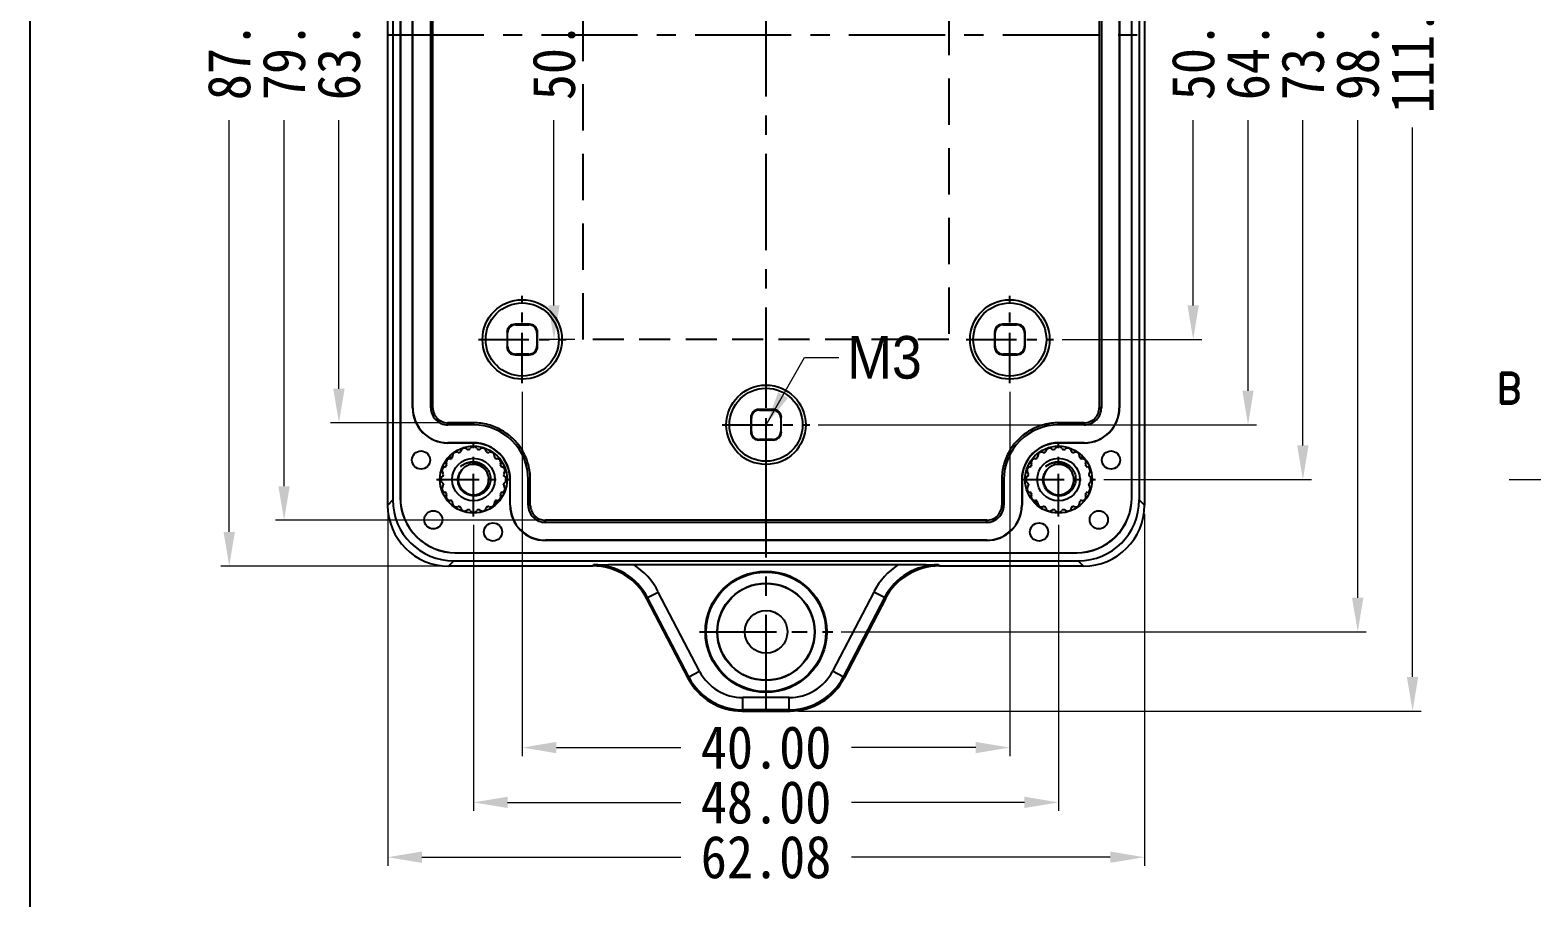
# Model space of a CAD drawing. Header units: millimetres. Extents: x 1034 to 1636, y -2154 to -1937.
# Drawn here: x 1324.7 to 1448, y -2079.3 to -2008 of the extents above; entities that cross this region are included whole.
import ezdxf
from ezdxf.enums import TextEntityAlignment as Align

# ---------------------------------------------------------------- set-up
doc = ezdxf.new("R2010")
doc.units = ezdxf.units.MM
for name, pattern in [('CENTER', [50.8, 31.75, -6.35, 6.35, -6.35]), ('DIVIDE', [31.75, 12.7, -6.35, 0, -6.35, 0, -6.35]), ('HIDDEN', [9.525, 6.35, -3.175])]:
    doc.linetypes.add(name, pattern=pattern)
doc.layers.add('dim', color=3, linetype='Continuous', lineweight=9)
doc.layers.add('hatch', color=56, linetype='Continuous', lineweight=9)
doc.styles.add('FFS', font='', dxfattribs={"width": 0.9})
doc.styles.add('ROMAND', font='romand.shx', dxfattribs={"bigfont": 'gbcbig.shx'})
doc.styles.get('FFS').set_extended_font_data('FangSong_GB2312')
doc.dimstyles.new('YanXiu', dxfattribs={"dimtxt": 2.5, "dimasz": 2.2, "dimexe": 1, "dimexo": 0.6, "dimgap": 0.66, "dimtad": 0, "dimzin": 1, "dimdsep": 46, "dimtxsty": 'FFS', "dimcen": 0, "dimclrd": 256, "dimclre": 131, "dimclrt": 42, "dimazin": 0, "dimtfac": 1, "dimtofl": 0, "dimtmove": 0, "dimatfit": 3, "dimfxl": 1, "dimlwd": 5, "dimlwe": 5, "dimarcsym": 0})

# ---------------------------------------------------------------- blocks, each defined once
blk = doc.blocks.new('*u5')
at = {"color": 1, "linetype": 'CENTER', "ltscale": 0.248319}
for p, q in [((0, -55.5), (0, 55.5)), ((-31.04, 0), (31.04, 0))]:
    blk.add_line(p, q, dxfattribs=at)
at = {"color": 7}
for p, q in [((-31.04, -38.6), (-31.04, 38.6)), ((31.04, 38.6), (31.04, -38.6)), ((-30.61, 38.17), (-30.61, -38.17)), ((-30.01, 38), (-30.01, -38)), ((-30, 38), (-30, -38)), ((30, -38), (30, 38)), ((30.01, -38), (30.01, 38)), ((30.61, 38.17), (30.61, -38.17)), ((-29, -30.6), (-29, 30.6)), ((-28.98, -30.6), (-28.98, 30.6)), ((-27.51, -30.6), (-27.51, 30.6)), ((-27.34, -30.6), (-27.34, 30.6)), ((27.34, 30.6), (27.34, -30.6)), ((27.51, 30.6), (27.51, -30.6)), ((28.98, 30.6), (28.98, -30.6)), ((29, 30.6), (29, -30.6)), ((-21.25, -24.41), (-21.25, -25.59)), ((-21.25, -24.41), (-21.2, -24.46)), ((-21.2, -25.54), (-21.2, -24.46)), ((-19.41, -23.75), (-20.59, -23.75)), ((-20.59, -23.75), (-20.54, -23.8)), ((-20.54, -23.8), (-19.46, -23.8)), ((-19.41, -23.75), (-19.46, -23.8)), ((-18.75, -24.41), (-18.8, -24.46)), ((-18.8, -24.46), (-18.8, -25.54)), ((-18.75, -25.59), (-18.75, -24.41)), ((18.75, -24.41), (18.75, -25.59)), ((18.75, -24.41), (18.8, -24.46)), ((18.8, -25.54), (18.8, -24.46)), ((19.41, -23.75), (19.46, -23.8)), ((20.59, -23.75), (19.41, -23.75)), ((19.46, -23.8), (20.54, -23.8)), ((20.59, -23.75), (20.54, -23.8)), ((21.25, -24.41), (21.2, -24.46)), ((21.2, -24.46), (21.2, -25.54)), ((21.25, -25.59), (21.25, -24.41)), ((-21.25, -25.59), (-21.2, -25.54)), ((-18.75, -25.59), (-18.8, -25.54)), ((18.75, -25.59), (18.8, -25.54)), ((21.25, -25.59), (21.2, -25.54)), ((-20.59, -26.25), (-20.54, -26.2)), ((-20.59, -26.25), (-19.41, -26.25)), ((-19.46, -26.2), (-20.54, -26.2)), ((-19.41, -26.25), (-19.46, -26.2)), ((19.41, -26.25), (19.46, -26.2)), ((19.41, -26.25), (20.59, -26.25)), ((20.54, -26.2), (19.46, -26.2)), ((20.59, -26.25), (20.54, -26.2)), ((-29, -30.6), (-28.98, -30.6)), ((-27.51, -30.6), (-27.34, -30.6)), ((-0.59, -30.75), (-0.54, -30.8)), ((0.59, -30.75), (-0.59, -30.75)), ((-0.54, -30.8), (0.54, -30.8)), ((0.59, -30.75), (0.54, -30.8)), ((27.51, -30.6), (27.34, -30.6)), ((29, -30.6), (28.98, -30.6)), ((-26.1, -32.01), (-26.1, -31.84)), ((-24, -31.84), (-26.1, -31.84)), ((-24, -32.01), (-26.1, -32.01)), ((-24, -32.01), (-24, -31.84)), ((-1.25, -31.41), (-1.25, -32.59)), ((-1.25, -31.41), (-1.2, -31.46)), ((-1.2, -32.54), (-1.2, -31.46)), ((1.25, -31.41), (1.2, -31.46)), ((1.2, -31.46), (1.2, -32.54)), ((1.25, -32.59), (1.25, -31.41)), ((24, -32.01), (24, -31.84)), ((26.1, -31.84), (24, -31.84)), ((26.1, -32.01), (24, -32.01)), ((26.1, -32.01), (26.1, -31.84)), ((-1.25, -32.59), (-1.2, -32.54)), ((-0.59, -33.25), (-0.54, -33.2)), ((-0.59, -33.25), (0.59, -33.25)), ((0.54, -33.2), (-0.54, -33.2)), ((0.59, -33.25), (0.54, -33.2)), ((1.25, -32.59), (1.2, -32.54)), ((-26.1, -33.5), (-26.1, -33.48)), ((-24, -33.48), (-26.1, -33.48)), ((-24, -33.5), (-26.1, -33.5)), ((-24, -33.5), (-24, -33.48)), ((24, -33.5), (24, -33.48)), ((26.1, -33.48), (24, -33.48)), ((26.1, -33.5), (24, -33.5)), ((26.1, -33.5), (26.1, -33.48)), ((-26.02, -34.65), (-25.72, -34.65)), ((-24.96, -35.7), (-24.96, -35.7)), ((23.04, -35.7), (23.04, -35.7)), ((25.72, -34.65), (26.02, -34.65)), ((-21, -38.6), (-21, -36.5)), ((-21, -36.5), (-20.98, -36.5)), ((-20.98, -38.6), (-20.98, -36.5)), ((-19.51, -38.6), (-19.51, -36.5)), ((-19.51, -36.5), (-19.34, -36.5)), ((-19.34, -38.6), (-19.34, -36.5)), ((19.34, -36.5), (19.34, -38.6)), ((19.51, -36.5), (19.34, -36.5)), ((19.51, -36.5), (19.51, -38.6)), ((20.98, -36.5), (20.98, -38.6)), ((21, -36.5), (20.98, -36.5)), ((21, -36.5), (21, -38.6)), ((-30.61, -38.17), (-31.04, -38.6)), ((-30, -38), (-30.01, -38)), ((30, -38), (30.01, -38)), ((30.61, -38.17), (31.04, -38.6)), ((-22.15, -38.22), (-22.15, -38.52)), ((-21, -38.6), (-20.98, -38.6)), ((-19.51, -38.6), (-19.34, -38.6)), ((19.51, -38.6), (19.34, -38.6)), ((21, -38.6), (20.98, -38.6)), ((22.15, -38.52), (22.15, -38.22)), ((-18.1, -40.01), (-18.1, -39.84)), ((18.1, -39.84), (-18.1, -39.84)), ((18.1, -40.01), (-18.1, -40.01)), ((18.1, -40.01), (18.1, -39.84)), ((-18.1, -41.5), (-18.1, -41.48)), ((18.1, -41.48), (-18.1, -41.48)), ((18.1, -41.5), (-18.1, -41.5)), ((18.1, -41.5), (18.1, -41.48)), ((-25.5, -42.5), (-25.5, -42.51)), ((-25.5, -42.5), (25.5, -42.5)), ((-25.5, -42.51), (25.5, -42.51)), ((25.5, -42.5), (25.5, -42.51)), ((-25.61, -43.17), (-26.04, -43.6)), ((-14.22, -43.6), (-26.04, -43.6)), ((-25.61, -43.17), (25.61, -43.17)), ((-14.22, -43.6), (-14.16, -43.49)), ((-10.87, -43.47), (10.87, -43.47)), ((14.22, -43.6), (14.16, -43.49)), ((26.04, -43.6), (14.22, -43.6)), ((25.61, -43.17), (26.04, -43.6)), ((-9.79, -46.29), (-9.72, -46.19)), ((-6.4, -52.81), (-9.79, -46.29)), ((-9.72, -46.19), (-8.84, -45.73)), ((-6.34, -52.7), (-9.72, -46.19)), ((-5.45, -52.24), (-8.84, -45.73)), ((8.84, -45.73), (5.45, -52.24)), ((9.72, -46.19), (6.34, -52.7)), ((9.79, -46.29), (6.4, -52.81)), ((9.72, -46.19), (8.84, -45.73)), ((9.79, -46.29), (9.72, -46.19)), ((-6.4, -52.81), (-6.34, -52.7)), ((-6.34, -52.7), (-5.45, -52.24)), ((6.34, -52.7), (5.45, -52.24)), ((6.34, -52.7), (6.4, -52.81)), ((-1.9, -55.39), (-1.97, -55.5)), ((-1.9, -55.39), (-1.9, -54.4)), ((1.9, -54.4), (-1.9, -54.4)), ((1.9, -55.39), (-1.9, -55.39)), ((1.9, -55.39), (1.9, -54.4)), ((1.9, -55.39), (1.97, -55.5)), ((-1.97, -55.5), (1.97, -55.5))]:
    blk.add_line(p, q, dxfattribs=at)
at = {"color": 3, "linetype": 'HIDDEN', "ltscale": 0.6}
for p, q in [((-15, -25), (-15, 25)), ((-15, -25), (-15, 25)), ((15, 25), (15, -25)), ((15, 25), (15, -25))]:
    blk.add_line(p, q, dxfattribs=at)
at = {"color": 1, "linetype": 'CENTER', "ltscale": 0.130482}
for p, q in [((-20, -28.59), (-20, -21.41)), ((20, -28.59), (20, -21.41)), ((-23.59, -25), (-16.41, -25)), ((16.41, -25), (23.59, -25)), ((0, -35.59), (0, -28.41)), ((-3.59, -32), (3.59, -32))]:
    blk.add_line(p, q, dxfattribs=at)
at = {"color": 3, "linetype": 'HIDDEN', "ltscale": 0.4}
blk.add_line((15, -25), (-15, -25), dxfattribs=at)
blk.add_line((15, -25), (-15, -25), dxfattribs=at)
at = {"color": 3, "linetype": 'HIDDEN'}
for p, q in [((-15, -25), (-15, -25)), ((15, -25), (15, -25))]:
    blk.add_line(p, q, dxfattribs=at).dxf.unprotected_set("ltscale", 0)
at = {"color": 1, "linetype": 'CENTER', "ltscale": 0.11}
for p, q in [((-24, -39.52), (-24, -33.47)), ((24, -39.52), (24, -33.47)), ((-27.03, -36.5), (-20.98, -36.5)), ((20.97, -36.5), (27.02, -36.5))]:
    blk.add_line(p, q, dxfattribs=at)
at = {"color": 1, "linetype": 'CENTER', "ltscale": 0.199018}
blk.add_line((-5.47, -49), (5.47, -49), dxfattribs=at)
at = {"color": 7}
for centre, radius in [((-20, -25), 3.26), ((-20, -25), 3), ((20, -25), 3.26), ((20, -25), 3), ((0, -32), 3.26), ((0, -32), 3), ((-28.3, -34.9), 0.746), ((-24, -36.5), 2.75), ((24, -36.5), 2.75), ((28.3, -34.9), 0.746), ((-24, -36.5), 1.75), ((24, -36.5), 1.75), ((-27.3, -39.8), 0.746), ((27.3, -39.8), 0.746), ((-22.4, -40.8), 0.746), ((22.4, -40.8), 0.746), ((0, -49), 4.98), ((0, -49), 4.91), ((0, -49), 4), ((0, -49), 3.97), ((0, -49), 1.75)]:
    blk.add_circle(centre, radius, dxfattribs=at)
for centre, radius, start, end in [((-26.1, -30.6), 2.9, 180, 270), ((-26.1, -30.6), 2.88, 180, 270), ((-26.1, -30.6), 1.41, 179.9964, 270.0036), ((26.1, -30.6), 1.41, 269.9964, 0.0036), ((26.1, -30.6), 2.88, 270, 0), ((26.1, -30.6), 2.9, 270, 0), ((-24, -36.5), 4.49, 359.9997, 90.0003), ((24, -36.5), 4.49, 89.9997, 180.0003), ((-25.4, -34.57), 0.315, 66.2919, 185.7081), ((-25.21, -34.14), 0.15, 246.2919, 297.2779), ((-24, -36.5), 2.5, 116.7221, 117.2779), ((-25.19, -34.13), 0.15, 296.7221, 347.7081), ((-24.74, -34.23), 0.315, 48.2919, 167.7081), ((-24.43, -33.88), 0.15, 228.2919, 279.2779), ((-24, -36.5), 2.5, 98.7221, 99.2779), ((-24.4, -33.88), 0.15, 278.7221, 329.7081), ((-24, -34.12), 0.315, 30.2919, 149.7081), ((-24, -36.5), 3.02, 0, 90), ((-24, -36.5), 3, 0, 90), ((-23.6, -33.88), 0.15, 210.2919, 261.2779), ((-24, -36.5), 2.5, 80.7221, 81.2779), ((-23.57, -33.88), 0.15, 260.7221, 311.7081), ((-23.26, -34.23), 0.315, 12.2919, 131.7081), ((-22.81, -34.13), 0.15, 192.2919, 243.2779), ((-24, -36.5), 2.5, 62.7221, 63.2779), ((-22.79, -34.14), 0.15, 242.7221, 293.7081), ((-22.6, -34.57), 0.315, 354.2919, 113.7081), ((24, -36.5), 3.02, 90, 180), ((24, -36.5), 3, 90, 180), ((22.6, -34.57), 0.315, 66.2919, 185.7081), ((22.79, -34.14), 0.15, 246.2919, 297.2779), ((24, -36.5), 2.5, 116.7221, 117.2779), ((22.81, -34.13), 0.15, 296.7221, 347.7081), ((23.26, -34.23), 0.315, 48.2919, 167.7081), ((23.57, -33.88), 0.15, 228.2919, 279.2779), ((24, -36.5), 2.5, 98.7221, 99.2779), ((23.6, -33.88), 0.15, 278.7221, 329.7081), ((24, -34.12), 0.315, 30.2919, 149.7081), ((24.4, -33.88), 0.15, 210.2919, 261.2779), ((24, -36.5), 2.5, 80.7221, 81.2779), ((24.43, -33.88), 0.15, 260.7221, 311.7081), ((24.74, -34.23), 0.315, 12.2919, 131.7081), ((25.19, -34.13), 0.15, 192.2919, 243.2779), ((24, -36.5), 2.5, 62.7221, 63.2779), ((25.21, -34.14), 0.15, 242.7221, 293.7081), ((25.4, -34.57), 0.315, 354.2919, 113.7081), ((-26.27, -35.76), 0.315, 102.2919, 221.7081), ((-26.37, -35.31), 0.15, 282.2919, 333.2779), ((-25.93, -35.1), 0.315, 84.2919, 203.7081), ((-24, -36.5), 2.5, 152.7221, 153.2779), ((-26.36, -35.29), 0.15, 332.7221, 23.7081), ((-25.88, -34.64), 0.15, 264.2919, 315.2779), ((-24, -36.5), 2.5, 134.7221, 135.2779), ((-25.86, -34.62), 0.15, 314.7221, 5.7081), ((-24, -36.5), 1.25, 140.1557, 140.0962), ((-22.14, -34.62), 0.15, 174.2919, 225.2779), ((-24, -36.5), 2.5, 44.7221, 45.2779), ((-22.12, -34.64), 0.15, 224.7221, 275.7081), ((-22.07, -35.1), 0.315, 336.2919, 95.7081), ((-21.64, -35.29), 0.15, 156.2919, 207.2779), ((-24, -36.5), 2.5, 26.7221, 27.2779), ((-21.63, -35.31), 0.15, 206.7221, 257.7081), ((-21.73, -35.76), 0.315, 318.2919, 77.7081), ((21.73, -35.76), 0.315, 102.2919, 221.7081), ((21.63, -35.31), 0.15, 282.2919, 333.2779), ((22.07, -35.1), 0.315, 84.2919, 203.7081), ((24, -36.5), 2.5, 152.7221, 153.2779), ((21.64, -35.29), 0.15, 332.7221, 23.7081), ((22.12, -34.64), 0.15, 264.2919, 315.2779), ((24, -36.5), 2.5, 134.7221, 135.2779), ((22.14, -34.62), 0.15, 314.7221, 5.7081), ((24, -36.5), 1.25, 140.1557, 140.0962), ((25.86, -34.62), 0.15, 174.2919, 225.2779), ((24, -36.5), 2.5, 44.7221, 45.2779), ((25.88, -34.64), 0.15, 224.7221, 275.7081), ((25.93, -35.1), 0.315, 336.2919, 95.7081), ((26.36, -35.29), 0.15, 156.2919, 207.2779), ((24, -36.5), 2.5, 26.7221, 27.2779), ((26.37, -35.31), 0.15, 206.7221, 257.7081), ((26.27, -35.76), 0.315, 318.2919, 77.7081), ((-26.38, -36.5), 0.315, 120.2919, 239.7081), ((-26.62, -36.1), 0.15, 300.2919, 351.2779), ((-26.62, -36.9), 0.15, 8.7221, 59.7081), ((-26.62, -36.07), 0.15, 350.7221, 41.7081), ((-26.62, -36.93), 0.15, 318.2919, 9.2779), ((-24, -36.5), 2.5, 170.7221, 171.2779), ((-24, -36.5), 2.5, 188.7221, 189.2779), ((-21.38, -36.07), 0.15, 138.2919, 189.2779), ((-24, -36.5), 2.5, 8.7221, 9.2779), ((-21.38, -36.1), 0.15, 188.7221, 239.7081), ((-21.38, -36.9), 0.15, 120.2919, 171.2779), ((-24, -36.5), 2.5, 350.7221, 351.2779), ((-21.38, -36.93), 0.15, 170.7221, 221.7081), ((-21.62, -36.5), 0.315, 300.2919, 59.7081), ((21.62, -36.5), 0.315, 120.2919, 239.7081), ((21.38, -36.1), 0.15, 300.2919, 351.2779), ((21.38, -36.9), 0.15, 8.7221, 59.7081), ((21.38, -36.07), 0.15, 350.7221, 41.7081), ((21.38, -36.93), 0.15, 318.2919, 9.2779), ((24, -36.5), 2.5, 170.7221, 171.2779), ((24, -36.5), 2.5, 188.7221, 189.2779), ((26.62, -36.07), 0.15, 138.2919, 189.2779), ((24, -36.5), 2.5, 8.7221, 9.2779), ((26.62, -36.1), 0.15, 188.7221, 239.7081), ((26.62, -36.9), 0.15, 120.2919, 171.2779), ((24, -36.5), 2.5, 350.7221, 351.2779), ((26.62, -36.93), 0.15, 170.7221, 221.7081), ((26.38, -36.5), 0.315, 300.2919, 59.7081), ((-25.5, -38), 4.51, 179.9945, 270.0055), ((-25.5, -38), 4.5, 179.9945, 270.0055), ((-26.27, -37.24), 0.315, 138.2919, 257.7081), ((-26.37, -37.69), 0.15, 26.7221, 77.7081), ((-25.93, -37.9), 0.315, 156.2919, 275.7081), ((-24, -36.5), 2.5, 206.7221, 207.2779), ((-26.36, -37.71), 0.15, 336.2919, 27.2779), ((-22.07, -37.9), 0.315, 264.2919, 23.7081), ((-21.64, -37.71), 0.15, 152.7221, 203.7081), ((-24, -36.5), 2.5, 332.7221, 333.2779), ((-21.63, -37.69), 0.15, 102.2919, 153.2779), ((-21.73, -37.24), 0.315, 282.2919, 41.7081), ((21.73, -37.24), 0.315, 138.2919, 257.7081), ((21.63, -37.69), 0.15, 26.7221, 77.7081), ((22.07, -37.9), 0.315, 156.2919, 275.7081), ((24, -36.5), 2.5, 206.7221, 207.2779), ((21.64, -37.71), 0.15, 336.2919, 27.2779), ((25.5, -38), 4.5, 269.9945, 0.0055), ((25.5, -38), 4.51, 269.9945, 0.0055), ((25.93, -37.9), 0.315, 264.2919, 23.7081), ((26.36, -37.71), 0.15, 152.7221, 203.7081), ((24, -36.5), 2.5, 332.7221, 333.2779), ((26.37, -37.69), 0.15, 102.2919, 153.2779), ((26.27, -37.24), 0.315, 282.2919, 41.7081), ((-25.88, -38.36), 0.15, 44.7221, 95.7081), ((-24, -36.5), 2.5, 224.7221, 225.2779), ((-25.86, -38.38), 0.15, 354.2919, 45.2779), ((-25.4, -38.43), 0.315, 174.2919, 293.7081), ((-25.21, -38.86), 0.15, 62.7221, 113.7081), ((-24, -36.5), 2.5, 242.7221, 243.2779), ((-25.19, -38.87), 0.15, 12.2919, 63.2779), ((-24.74, -38.77), 0.315, 192.2919, 311.7081), ((-24.43, -39.12), 0.15, 80.7221, 131.7081), ((-24, -36.5), 2.5, 260.7221, 261.2779), ((-24.4, -39.12), 0.15, 30.2919, 81.2779), ((-24, -38.88), 0.315, 210.2919, 329.7081), ((-23.6, -39.12), 0.15, 98.7221, 149.7081), ((-24, -36.5), 2.5, 278.7221, 279.2779), ((-23.57, -39.12), 0.15, 48.2919, 99.2779), ((-23.26, -38.77), 0.315, 228.2919, 347.7081), ((-22.81, -38.87), 0.15, 116.7221, 167.7081), ((-24, -36.5), 2.5, 296.7221, 297.2779), ((-22.79, -38.86), 0.15, 66.2919, 117.2779), ((-22.6, -38.43), 0.315, 246.2919, 5.7081), ((-22.14, -38.38), 0.15, 134.7221, 185.7081), ((-24, -36.5), 2.5, 314.7221, 315.2779), ((-22.12, -38.36), 0.15, 84.2919, 135.2779), ((-18.1, -38.6), 2.9, 180, 270), ((-18.1, -38.6), 2.88, 180, 270), ((-18.1, -38.6), 1.41, 179.9964, 270.0036), ((18.1, -38.6), 1.41, 269.9964, 0.0036), ((18.1, -38.6), 2.88, 270, 0), ((18.1, -38.6), 2.9, 270, 0), ((22.12, -38.36), 0.15, 44.7221, 95.7081), ((24, -36.5), 2.5, 224.7221, 225.2779), ((22.14, -38.38), 0.15, 354.2919, 45.2779), ((22.6, -38.43), 0.315, 174.2919, 293.7081), ((22.79, -38.86), 0.15, 62.7221, 113.7081), ((24, -36.5), 2.5, 242.7221, 243.2779), ((22.81, -38.87), 0.15, 12.2919, 63.2779), ((23.26, -38.77), 0.315, 192.2919, 311.7081), ((23.57, -39.12), 0.15, 80.7221, 131.7081), ((24, -36.5), 2.5, 260.7221, 261.2779), ((23.6, -39.12), 0.15, 30.2919, 81.2779), ((24, -38.88), 0.315, 210.2919, 329.7081), ((24.4, -39.12), 0.15, 98.7221, 149.7081), ((24, -36.5), 2.5, 278.7221, 279.2779), ((24.43, -39.12), 0.15, 48.2919, 99.2779), ((24.74, -38.77), 0.315, 228.2919, 347.7081), ((25.19, -38.87), 0.15, 116.7221, 167.7081), ((24, -36.5), 2.5, 296.7221, 297.2779), ((25.21, -38.86), 0.15, 66.2919, 117.2779), ((25.4, -38.43), 0.315, 246.2919, 5.7081), ((25.86, -38.38), 0.15, 134.7221, 185.7081), ((24, -36.5), 2.5, 314.7221, 315.2779), ((25.88, -38.36), 0.15, 84.2919, 135.2779), ((-14.16, -48.49), 5, 27.4696, 90.0049), ((-14.16, -48.49), 6, 27.4738, 56.7973), ((14.16, -48.49), 6, 123.2026, 152.5263), ((14.16, -48.49), 5, 89.9953, 152.5306), ((-1.9, -50.4), 5, 207.4767, 269.9977), ((-1.9, -50.4), 4, 207.4732, 270.0013), ((1.9, -50.4), 4, 269.9987, 332.5268), ((1.9, -50.4), 5, 270.0023, 332.5233)]:
    blk.add_arc(centre, radius, start, end, dxfattribs=at)
for centre, major_axis, ratio, start_param, end_param in [((-20.59, -24.41), (0.47, -0.47), 0.999924, 2.356233, 3.926953), ((-20.54, -24.46), (0.47, -0.47), 0.999924, 2.356233, 3.926953), ((-19.46, -24.46), (-0.47, -0.47), 0.999924, 2.356233, 3.926953), ((-19.41, -24.41), (0.47, 0.47), 0.999924, -0.78536, 0.78536), ((19.41, -24.41), (0.47, -0.47), 0.999924, 2.356233, 3.926953), ((19.46, -24.46), (0.47, -0.47), 0.999924, 2.356233, 3.926953), ((20.54, -24.46), (-0.47, -0.47), 0.999924, 2.356233, 3.926953), ((20.59, -24.41), (0.47, 0.47), 0.999924, -0.78536, 0.78536), ((-20.59, -25.59), (0.47, 0.47), 0.999924, 2.356233, 3.926953), ((-20.54, -25.54), (0.47, 0.47), 0.999924, 2.356233, 3.926953), ((-19.46, -25.54), (-0.47, 0.47), 0.999924, 2.356233, 3.926953), ((-19.41, -25.59), (0.47, -0.47), 0.999924, -0.78536, 0.78536), ((19.41, -25.59), (0.47, 0.47), 0.999924, 2.356233, 3.926953), ((19.46, -25.54), (0.47, 0.47), 0.999924, 2.356233, 3.926953), ((20.54, -25.54), (-0.47, 0.47), 0.999924, 2.356233, 3.926953), ((20.59, -25.59), (0.47, -0.47), 0.999924, -0.78536, 0.78536), ((-0.59, -31.41), (-0.47, 0.47), 0.999924, -0.78536, 0.78536), ((-0.54, -31.46), (0.47, -0.47), 0.999924, 2.356233, 3.926953), ((0.54, -31.46), (-0.47, -0.47), 0.999924, 2.356233, 3.926953), ((0.59, -31.41), (0.47, 0.47), 0.999924, -0.78536, 0.78536), ((-0.59, -32.59), (0.47, 0.47), 0.999924, 2.356233, 3.926953), ((-0.54, -32.54), (0.47, 0.47), 0.999924, 2.356233, 3.926953), ((0.54, -32.54), (-0.47, 0.47), 0.999924, 2.356233, 3.926953), ((0.59, -32.59), (0.47, -0.47), 0.999924, -0.78536, 0.78536), ((-25.61, -38.17), (-3.54, -3.54), 0.999562, -0.785179, 0.785179), ((25.61, -38.17), (3.54, -3.54), 0.999562, -0.785179, 0.785179), ((-26.04, -38.6), (3.54, 3.54), 0.999562, -3.926772, -2.356414), ((26.04, -38.6), (-3.54, 3.54), 0.999562, -3.926772, -2.356414), ((-14.22, -48.6), (2.6, 4.28), 0.9997, -0.545505, 0.545505), ((14.22, -48.6), (-2.6, 4.28), 0.9997, -0.545505, 0.545505), ((-1.96, -50.5), (2.6, 4.28), 0.9997, -3.687098, -2.596087), ((1.96, -50.5), (-2.6, 4.28), 0.9997, -3.687098, -2.596087)]:
    blk.add_ellipse(centre, major_axis=major_axis, ratio=ratio, start_param=start_param, end_param=end_param, dxfattribs=at)
for points, start_tangent, end_tangent in [([(-27.34, -30.6), (-27.31, -30.84), (-27.24, -31.07), (-27.13, -31.29), (-26.98, -31.48), (-26.79, -31.63), (-26.57, -31.74), (-26.34, -31.81), (-26.1, -31.84)], (0, -1), (1, 0)), ([(26.1, -31.84), (26.34, -31.81), (26.57, -31.74), (26.79, -31.63), (26.98, -31.48), (27.13, -31.29), (27.24, -31.07), (27.31, -30.84), (27.34, -30.6)], (1, 0), (0, 1)), ([(-19.34, -36.5), (-19.38, -35.89), (-19.5, -35.29), (-19.69, -34.72), (-19.96, -34.17), (-20.3, -33.66), (-20.7, -33.2), (-21.16, -32.8), (-21.67, -32.46), (-22.22, -32.19), (-22.79, -32), (-23.39, -31.88), (-24, -31.84)], (0, 1), (-1, 0)), ([(24, -31.84), (23.39, -31.88), (22.79, -32), (22.22, -32.19), (21.67, -32.46), (21.16, -32.8), (20.7, -33.2), (20.3, -33.66), (19.96, -34.17), (19.69, -34.72), (19.5, -35.29), (19.38, -35.89), (19.34, -36.5)], (-1, 0), (0, -1)), ([(-25.28, -36.5), (-25.26, -36.32), (-25.22, -36.15), (-25.15, -35.99), (-25.07, -35.84), (-24.96, -35.7)], (0.031562, 0.999502), (0.664577, 0.74722)), ([(-25.06, -35.44), (-24.88, -35.29), (-24.68, -35.18), (-24.47, -35.09), (-24.24, -35.04), (-24.01, -35.03), (-23.78, -35.05), (-23.56, -35.11), (-23.35, -35.2), (-23.16, -35.33), (-22.99, -35.48), (-22.84, -35.66), (-22.73, -35.85), (-22.65, -36.06), (-22.61, -36.28), (-22.6, -36.5)], (0.72587, 0.687832), (-0.028716, -0.999588)), ([(-23.04, -35.7), (-23.16, -35.54), (-23.31, -35.4), (-23.47, -35.29), (-23.66, -35.2), (-23.85, -35.14), (-24.06, -35.11), (-24.27, -35.12), (-24.48, -35.15), (-24.69, -35.22), (-24.88, -35.31), (-25.06, -35.44)], (-0.545118, 0.838359), (-0.774219, -0.632918)), ([(22.72, -36.5), (22.74, -36.32), (22.78, -36.15), (22.85, -35.99), (22.93, -35.84), (23.04, -35.7)], (0.031562, 0.999502), (0.664577, 0.74722)), ([(22.94, -35.44), (23.12, -35.29), (23.32, -35.18), (23.53, -35.09), (23.76, -35.04), (23.99, -35.03), (24.22, -35.05), (24.44, -35.11), (24.65, -35.2), (24.84, -35.33), (25.01, -35.48), (25.16, -35.66), (25.27, -35.85), (25.35, -36.06), (25.39, -36.28), (25.4, -36.5)], (0.72587, 0.687832), (-0.028716, -0.999588)), ([(24.96, -35.7), (24.84, -35.54), (24.69, -35.4), (24.53, -35.29), (24.34, -35.2), (24.15, -35.14), (23.94, -35.11), (23.73, -35.12), (23.52, -35.15), (23.31, -35.22), (23.12, -35.31), (22.94, -35.44)], (-0.545118, 0.838359), (-0.774219, -0.632918)), ([(-22.6, -36.5), (-22.62, -36.74), (-22.69, -36.97), (-22.8, -37.18), (-22.94, -37.37), (-23.11, -37.54), (-23.31, -37.67), (-23.52, -37.77), (-23.75, -37.83), (-23.99, -37.84), (-24.22, -37.82), (-24.44, -37.75), (-24.65, -37.65), (-24.84, -37.51), (-25, -37.34), (-25.12, -37.15), (-25.21, -36.95), (-25.27, -36.72), (-25.28, -36.5)], (-0.028716, -0.999588), (0.031562, 0.999502)), ([(25.4, -36.5), (25.38, -36.74), (25.31, -36.97), (25.2, -37.18), (25.06, -37.37), (24.89, -37.54), (24.69, -37.67), (24.48, -37.77), (24.25, -37.83), (24.01, -37.84), (23.78, -37.82), (23.56, -37.75), (23.35, -37.65), (23.16, -37.51), (23, -37.34), (22.88, -37.15), (22.79, -36.95), (22.73, -36.72), (22.72, -36.5)], (-0.028716, -0.999588), (0.031562, 0.999502)), ([(-19.34, -38.6), (-19.31, -38.84), (-19.24, -39.07), (-19.13, -39.29), (-18.98, -39.48), (-18.79, -39.63), (-18.57, -39.74), (-18.34, -39.81), (-18.1, -39.84)], (0, -1), (1, 0)), ([(18.1, -39.84), (18.34, -39.81), (18.57, -39.74), (18.79, -39.63), (18.98, -39.48), (19.13, -39.29), (19.24, -39.07), (19.31, -38.84), (19.34, -38.6)], (1, 0), (0, 1)), ([(-14.16, -43.49), (-13.43, -43.49), (-12.75, -43.48), (-12.09, -43.48), (-11.46, -43.48), (-10.87, -43.47)], (0.999956, 0.009362), (1, 0)), ([(10.87, -43.47), (11.38, -43.47), (11.82, -43.48), (12.23, -43.48), (12.62, -43.48), (13.01, -43.48), (13.4, -43.49), (13.78, -43.49), (14.16, -43.49)], (1, 0), (0.999956, -0.009364))]:
    blk.add_spline(points, degree=3, dxfattribs=dict(at, start_tangent=start_tangent, end_tangent=end_tangent))
blk = doc.blocks.new('*u6')
at = {"layer": 'Defpoints', "color": 2}
blk.add_lwpolyline([(-135.77, 94.94), (135.77, 94.94), (135.77, -94.94), (-135.77, -94.94)], close=True, dxfattribs=at)
blk = doc.blocks.new('*D53')
at = {"layer": 'Defpoints', "color": 0}
for p in [(1408.72, -1983.42), (1408.72, -2033.42), (1420.17, -2033.42)]:
    blk.add_point(p, dxfattribs=at)
at = {"layer": 'dim', "color": 131, "lineweight": 5}
for p, q in [((1409.41, -1983.42), (1420.87, -1983.42)), ((1409.41, -2033.42), (1420.87, -2033.42))]:
    blk.add_line(p, q, dxfattribs=at)
at = {"layer": 'dim', "lineweight": 5}
for p, q in [((1420.17, -1986.22), (1420.17, -2001.42)), ((1420.17, -2030.62), (1420.17, -2015.42))]:
    blk.add_line(p, q, dxfattribs=at)
at = {"layer": 'dim'}
for points in [[(1419.7, -1986.22), (1420.63, -1986.22), (1420.17, -1983.42)], [(1419.7, -2030.62), (1420.63, -2030.62), (1420.17, -2033.42)]]:
    blk.add_solid(points, dxfattribs=at)
at = {"layer": 'dim', "color": 42, "insert": (1420.17, -2008.42), "char_height": 3.5, "attachment_point": 5, "rotation": 90, "style": 'FFS'}
blk.add_mtext('50.00', dxfattribs=at)
blk = doc.blocks.new('*D54')
at = {"layer": 'Defpoints', "color": 0}
for p in [(1388.72, -1976.42), (1388.72, -2040.42), (1424.67, -2040.42)]:
    blk.add_point(p, dxfattribs=at)
at = {"layer": 'dim', "color": 131, "lineweight": 5}
for p, q in [((1389.41, -1976.42), (1425.37, -1976.42)), ((1389.41, -2040.42), (1425.37, -2040.42))]:
    blk.add_line(p, q, dxfattribs=at)
at = {"layer": 'dim', "lineweight": 5}
for p, q in [((1424.67, -1979.22), (1424.67, -2001.42)), ((1424.67, -2037.62), (1424.67, -2015.42))]:
    blk.add_line(p, q, dxfattribs=at)
at = {"layer": 'dim'}
for points in [[(1424.2, -1979.22), (1425.13, -1979.22), (1424.67, -1976.42)], [(1424.2, -2037.62), (1425.13, -2037.62), (1424.67, -2040.42)]]:
    blk.add_solid(points, dxfattribs=at)
at = {"layer": 'dim', "color": 42, "insert": (1424.67, -2008.42), "char_height": 3.5, "attachment_point": 5, "rotation": 90, "style": 'FFS'}
blk.add_mtext('64.00', dxfattribs=at)
blk = doc.blocks.new('*D55')
at = {"layer": 'Defpoints', "color": 0}
for p in [(1412.15, -1971.92), (1412.15, -2044.92), (1429.17, -2044.92)]:
    blk.add_point(p, dxfattribs=at)
at = {"layer": 'dim', "color": 131, "lineweight": 5}
for p, q in [((1412.85, -1971.92), (1429.87, -1971.92)), ((1412.85, -2044.92), (1429.87, -2044.92))]:
    blk.add_line(p, q, dxfattribs=at)
at = {"layer": 'dim', "lineweight": 5}
for p, q in [((1429.17, -1974.72), (1429.17, -2001.42)), ((1429.17, -2042.12), (1429.17, -2015.42))]:
    blk.add_line(p, q, dxfattribs=at)
at = {"layer": 'dim'}
for points in [[(1428.7, -1974.72), (1429.63, -1974.72), (1429.17, -1971.92)], [(1428.7, -2042.12), (1429.63, -2042.12), (1429.17, -2044.92)]]:
    blk.add_solid(points, dxfattribs=at)
at = {"layer": 'dim', "color": 42, "insert": (1429.17, -2008.42), "char_height": 3.5, "attachment_point": 5, "rotation": 90, "style": 'FFS'}
blk.add_mtext('73.00', dxfattribs=at)
blk = doc.blocks.new('*D56')
at = {"layer": 'Defpoints', "color": 0}
for p in [(1390.6, -1959.42), (1390.6, -2057.42), (1433.67, -2057.42)]:
    blk.add_point(p, dxfattribs=at)
at = {"layer": 'dim', "color": 131, "lineweight": 5}
for p, q in [((1391.3, -1959.42), (1434.37, -1959.42)), ((1391.3, -2057.42), (1434.37, -2057.42))]:
    blk.add_line(p, q, dxfattribs=at)
at = {"layer": 'dim', "lineweight": 5}
for p, q in [((1433.67, -1962.22), (1433.67, -2001.42)), ((1433.67, -2054.62), (1433.67, -2015.42))]:
    blk.add_line(p, q, dxfattribs=at)
at = {"layer": 'dim'}
for points in [[(1433.2, -1962.22), (1434.13, -1962.22), (1433.67, -1959.42)], [(1433.2, -2054.62), (1434.13, -2054.62), (1433.67, -2057.42)]]:
    blk.add_solid(points, dxfattribs=at)
at = {"layer": 'dim', "color": 42, "insert": (1433.67, -2008.42), "char_height": 3.5, "attachment_point": 5, "rotation": 90, "style": 'FFS'}
blk.add_mtext('98.00', dxfattribs=at)
blk = doc.blocks.new('*D57')
at = {"layer": 'Defpoints', "color": 0}
for p in [(1359.03, -1976.58), (1350.09, -2040.26), (1359.03, -2040.26)]:
    blk.add_point(p, dxfattribs=at)
at = {"layer": 'dim', "color": 131, "lineweight": 5}
for p, q in [((1358.33, -1976.58), (1349.39, -1976.58)), ((1358.33, -2040.26), (1349.39, -2040.26))]:
    blk.add_line(p, q, dxfattribs=at)
at = {"layer": 'dim', "lineweight": 5}
for p, q in [((1350.09, -1979.38), (1350.09, -2001.42)), ((1350.09, -2037.46), (1350.09, -2015.42))]:
    blk.add_line(p, q, dxfattribs=at)
at = {"layer": 'dim'}
for points in [[(1349.62, -1979.38), (1350.55, -1979.38), (1350.09, -1976.58)], [(1349.62, -2037.46), (1350.55, -2037.46), (1350.09, -2040.26)]]:
    blk.add_solid(points, dxfattribs=at)
at = {"layer": 'dim', "color": 42, "insert": (1350.09, -2008.42), "char_height": 3.5, "attachment_point": 5, "rotation": 90, "style": 'FFS'}
blk.add_mtext('63.68', dxfattribs=at)
blk = doc.blocks.new('*D58')
at = {"layer": 'Defpoints', "color": 0}
for p in [(1367.03, -1968.58), (1345.59, -2048.26), (1367.03, -2048.26)]:
    blk.add_point(p, dxfattribs=at)
at = {"layer": 'dim', "color": 131, "lineweight": 5}
for p, q in [((1366.33, -1968.58), (1344.89, -1968.58)), ((1366.33, -2048.26), (1344.89, -2048.26))]:
    blk.add_line(p, q, dxfattribs=at)
at = {"layer": 'dim', "lineweight": 5}
for p, q in [((1345.59, -1971.38), (1345.59, -2001.42)), ((1345.59, -2045.46), (1345.59, -2015.42))]:
    blk.add_line(p, q, dxfattribs=at)
at = {"layer": 'dim'}
for points in [[(1345.12, -1971.38), (1346.05, -1971.38), (1345.59, -1968.58)], [(1345.12, -2045.46), (1346.05, -2045.46), (1345.59, -2048.26)]]:
    blk.add_solid(points, dxfattribs=at)
at = {"layer": 'dim', "color": 42, "insert": (1345.59, -2008.42), "char_height": 3.5, "attachment_point": 5, "rotation": 90, "style": 'FFS'}
blk.add_mtext('79.68', dxfattribs=at)
blk = doc.blocks.new('*D61')
at = {"layer": 'Defpoints', "color": 0}
for p in [(1370.13, -1983.42), (1367.73, -2033.42), (1370.13, -2033.42)]:
    blk.add_point(p, dxfattribs=at)
at = {"layer": 'dim', "color": 131, "lineweight": 5}
for p, q in [((1369.43, -1983.42), (1367.03, -1983.42)), ((1369.43, -2033.42), (1367.03, -2033.42))]:
    blk.add_line(p, q, dxfattribs=at)
at = {"layer": 'dim', "lineweight": 5}
for p, q in [((1367.73, -1986.22), (1367.73, -2001.42)), ((1367.73, -2030.62), (1367.73, -2015.42))]:
    blk.add_line(p, q, dxfattribs=at)
at = {"layer": 'dim'}
for points in [[(1367.26, -1986.22), (1368.19, -1986.22), (1367.73, -1983.42)], [(1367.26, -2030.62), (1368.19, -2030.62), (1367.73, -2033.42)]]:
    blk.add_solid(points, dxfattribs=at)
at = {"layer": 'dim', "color": 42, "insert": (1367.73, -2008.42), "char_height": 3.5, "attachment_point": 5, "rotation": 90, "style": 'FFS'}
blk.add_mtext('50.00', dxfattribs=at)
blk = doc.blocks.new('*D63')
at = {"layer": 'Defpoints', "color": 0}
for p in [(1365.13, -2037.01), (1405.13, -2037.01), (1405.13, -2066.92)]:
    blk.add_point(p, dxfattribs=at)
at = {"layer": 'dim', "color": 131, "lineweight": 5}
for p, q in [((1365.13, -2037.71), (1365.13, -2067.62)), ((1405.13, -2037.71), (1405.13, -2067.62))]:
    blk.add_line(p, q, dxfattribs=at)
at = {"layer": 'dim', "lineweight": 5}
for p, q in [((1367.93, -2066.92), (1378.13, -2066.92)), ((1402.33, -2066.92), (1392.13, -2066.92))]:
    blk.add_line(p, q, dxfattribs=at)
at = {"layer": 'dim'}
for points in [[(1367.93, -2066.45), (1367.93, -2067.38), (1365.13, -2066.92)], [(1402.33, -2066.45), (1402.33, -2067.38), (1405.13, -2066.92)]]:
    blk.add_solid(points, dxfattribs=at)
at = {"layer": 'dim', "color": 42, "insert": (1385.13, -2066.92), "char_height": 3.5, "attachment_point": 5, "style": 'FFS'}
blk.add_mtext('40.00', dxfattribs=at)
blk = doc.blocks.new('*D64')
at = {"layer": 'Defpoints', "color": 0}
for p in [(1361.13, -2047.94), (1409.13, -2047.94), (1409.13, -2071.42)]:
    blk.add_point(p, dxfattribs=at)
at = {"layer": 'dim', "color": 131, "lineweight": 5}
for p, q in [((1361.13, -2048.64), (1361.13, -2072.12)), ((1409.13, -2048.64), (1409.13, -2072.12))]:
    blk.add_line(p, q, dxfattribs=at)
at = {"layer": 'dim', "lineweight": 5}
for p, q in [((1363.93, -2071.42), (1378.13, -2071.42)), ((1406.33, -2071.42), (1392.13, -2071.42))]:
    blk.add_line(p, q, dxfattribs=at)
at = {"layer": 'dim'}
for points in [[(1363.93, -2070.95), (1363.93, -2071.88), (1361.13, -2071.42)], [(1406.33, -2070.95), (1406.33, -2071.88), (1409.13, -2071.42)]]:
    blk.add_solid(points, dxfattribs=at)
at = {"layer": 'dim', "color": 42, "insert": (1385.13, -2071.42), "char_height": 3.5, "attachment_point": 5, "style": 'FFS'}
blk.add_mtext('48.00', dxfattribs=at)
blk = doc.blocks.new('*D65')
at = {"layer": 'Defpoints', "color": 0}
for p in [(1354.09, -2047.02), (1416.17, -2047.02), (1416.17, -2075.92)]:
    blk.add_point(p, dxfattribs=at)
at = {"layer": 'dim', "color": 131, "lineweight": 5}
for p, q in [((1354.09, -2047.72), (1354.09, -2076.62)), ((1416.17, -2047.72), (1416.17, -2076.62))]:
    blk.add_line(p, q, dxfattribs=at)
at = {"layer": 'dim', "lineweight": 5}
for p, q in [((1356.89, -2075.92), (1378.13, -2075.92)), ((1413.37, -2075.92), (1392.13, -2075.92))]:
    blk.add_line(p, q, dxfattribs=at)
at = {"layer": 'dim'}
for points in [[(1356.89, -2075.45), (1356.89, -2076.38), (1354.09, -2075.92)], [(1413.37, -2075.45), (1413.37, -2076.38), (1416.17, -2075.92)]]:
    blk.add_solid(points, dxfattribs=at)
at = {"layer": 'dim', "color": 42, "insert": (1385.13, -2075.92), "char_height": 3.5, "attachment_point": 5, "style": 'FFS'}
blk.add_mtext('62.08', dxfattribs=at)
blk = doc.blocks.new('*D66')
at = {"layer": 'Defpoints', "color": 0}
for p in [(1387.09, -1952.92), (1438.17, -1952.92), (1387.09, -2063.92)]:
    blk.add_point(p, dxfattribs=at)
at = {"layer": 'dim', "color": 131, "lineweight": 5}
for p, q in [((1387.79, -1952.92), (1438.87, -1952.92)), ((1387.79, -2063.92), (1438.87, -2063.92))]:
    blk.add_line(p, q, dxfattribs=at)
at = {"layer": 'dim', "lineweight": 5}
for p, q in [((1438.17, -1955.72), (1438.17, -2000.82)), ((1438.17, -2061.12), (1438.17, -2016.02))]:
    blk.add_line(p, q, dxfattribs=at)
at = {"layer": 'dim'}
for points in [[(1437.7, -1955.72), (1438.63, -1955.72), (1438.17, -1952.92)], [(1437.7, -2061.12), (1438.63, -2061.12), (1438.17, -2063.92)]]:
    blk.add_solid(points, dxfattribs=at)
at = {"layer": 'dim', "color": 42, "insert": (1438.17, -2008.42), "char_height": 3.5, "attachment_point": 5, "rotation": 90, "style": 'FFS'}
blk.add_mtext('111.00', dxfattribs=at)
blk = doc.blocks.new('*D67')
at = {"layer": 'Defpoints', "color": 0}
for p in [(1359.09, -1964.82), (1341.09, -2052.02), (1359.09, -2052.02)]:
    blk.add_point(p, dxfattribs=at)
at = {"layer": 'dim', "color": 131, "lineweight": 5}
for p, q in [((1358.39, -1964.82), (1340.39, -1964.82)), ((1358.39, -2052.02), (1340.39, -2052.02))]:
    blk.add_line(p, q, dxfattribs=at)
at = {"layer": 'dim', "lineweight": 5}
for p, q in [((1341.09, -1967.62), (1341.09, -2001.42)), ((1341.09, -2049.22), (1341.09, -2015.42))]:
    blk.add_line(p, q, dxfattribs=at)
at = {"layer": 'dim'}
for points in [[(1340.62, -1967.62), (1341.55, -1967.62), (1341.09, -1964.82)], [(1340.62, -2049.22), (1341.55, -2049.22), (1341.09, -2052.02)]]:
    blk.add_solid(points, dxfattribs=at)
at = {"layer": 'dim', "color": 42, "insert": (1341.09, -2008.42), "char_height": 3.5, "attachment_point": 5, "rotation": 90, "style": 'FFS'}
blk.add_mtext('87.20', dxfattribs=at)

msp = doc.modelspace()

# ---------------------------------------------------------------- linework, layer by layer
at = {"layer": 'hatch', "color": 2, "linetype": 'DIVIDE', "ltscale": 0.3}
msp.add_line((1446.087, -2044.918), (1475.127, -2044.918), dxfattribs=at)
at = {"layer": 'hatch', "color": 2}
msp.add_lwpolyline([(1446.087, -2044.918, 0, 0, 0), (1446.087, -2042.418, 0.75, 0, 0), (1446.087, -2039.918, 0, 0, 0)], format="xyseb", dxfattribs=at)

# ---------------------------------------------------------------- block references
msp.add_blockref('*u5', (1385.127, -2008.418))
at = {"layer": 'Defpoints', "xscale": 1.144439999999804, "yscale": 1.144440000000031, "zscale": 1.14444}
msp.add_blockref('*u6', (1480.127, -2045.418), dxfattribs=at)

# ---------------------------------------------------------------- texts
at = {"layer": 'dim', "color": 42, "insert": (1391.792, -2034.906), "char_height": 3.5, "attachment_point": 4, "style": 'FFS'}
msp.add_mtext('{\\fArial|b0|i0|c0|p32;M3}', dxfattribs=at)
at = {"layer": 'hatch', "color": 6, "style": 'ROMAND'}
msp.add_text('B', height=2.5, dxfattribs=at).set_placement((1446.087, -2037.418), align=Align.MIDDLE)

# ---------------------------------------------------------------- dimensions: what is measured, and where the dimension line sits
at = {"layer": 'dim'}
for base, p1, p2, picture, middle in [((1438.167, -1952.918), (1387.092, -2063.918), (1387.092, -1952.918), '*D66', (1438.167, -2008.418)), ((1433.667, -2057.418), (1390.6, -1959.418), (1390.6, -2057.418), '*D56', (1433.667, -2008.418)), ((1341.087, -2052.018), (1359.086, -1964.818), (1359.086, -2052.018), '*D67', (1341.087, -2008.418)), ((1345.587, -2048.257), (1367.027, -1968.579), (1367.027, -2048.257), '*D58', (1345.587, -2008.418)), ((1429.167, -2044.918), (1412.152, -1971.918), (1412.152, -2044.918), '*D55', (1429.167, -2008.418)), ((1424.667, -2040.418), (1388.715, -1976.418), (1388.715, -2040.418), '*D54', (1424.667, -2008.418))]:
    dim = msp.add_linear_dim(base=base, p1=p1, p2=p2, angle=90, dimstyle='YanXiu', override={"dimtxt": 3.5, "dimasz": 2.8, "dimexe": 0.69965, "dimexo": 0.69965, "dimgap": 0.69965}, dxfattribs=at)
    dim.commit()
    dim.dimension.update_dxf_attribs({"geometry": picture, "text_midpoint": middle})
for base, p1, p2, picture, middle in [((1350.087, -2040.257), (1359.027, -1976.579), (1359.027, -2040.257), '*D57', (1350.087, -2008.418)), ((1367.726, -2033.418), (1370.127, -1983.418), (1370.127, -2033.418), '*D61', (1367.726, -2008.418)), ((1420.167, -2033.418), (1408.715, -1983.418), (1408.715, -2033.418), '*D53', (1420.167, -2008.418))]:
    dim = msp.add_linear_dim(base=base, p1=p1, p2=p2, angle=90, dimstyle='YanXiu', override={"dimtxt": 3.5, "dimasz": 2.8, "dimexe": 0.69965, "dimexo": 0.69965, "dimgap": 0.69965}, dxfattribs=at)
    dim.commit()
    dim.dimension.update_dxf_attribs({"geometry": picture, "text_midpoint": middle, "dimtype": 160})
dim = msp.add_linear_dim(base=(1405.127, -2066.918), p1=(1365.127, -2037.006), p2=(1405.127, -2037.006), dimstyle='YanXiu', override={"dimtxt": 3.5, "dimasz": 2.8, "dimexe": 0.69965, "dimexo": 0.69965, "dimgap": 0.69965}, dxfattribs=at)
dim.commit()
dim.dimension.update_dxf_attribs({"geometry": '*D63', "text_midpoint": (1385.127, -2066.918), "dimtype": 160})
for base, p1, p2, picture, middle in [((1416.167, -2075.918), (1354.087, -2047.019), (1416.167, -2047.019), '*D65', (1385.127, -2075.918)), ((1409.127, -2071.418), (1361.127, -2047.943), (1409.127, -2047.943), '*D64', (1385.127, -2071.418))]:
    dim = msp.add_linear_dim(base=base, p1=p1, p2=p2, dimstyle='YanXiu', override={"dimtxt": 3.5, "dimasz": 2.8, "dimexe": 0.69965, "dimexo": 0.69965, "dimgap": 0.69965}, dxfattribs=at)
    dim.commit()
    dim.dimension.update_dxf_attribs({"geometry": picture, "text_midpoint": middle})

# ---------------------------------------------------------------- leaders
at = {"layer": 'dim', "annotation_type": 0, "has_hookline": 1, "hookline_direction": 0, "text_width": 5.587}
msp.add_leader([(1385.127, -2040.418), (1388.293, -2034.906), (1391.093, -2034.906)], dimstyle='YanXiu', override={"dimasz": 2.8, "dimexe": 0.49975, "dimexo": 0.49975, "dimgap": 0.69965}, dxfattribs=at)

doc.saveas('drawing.dxf')
